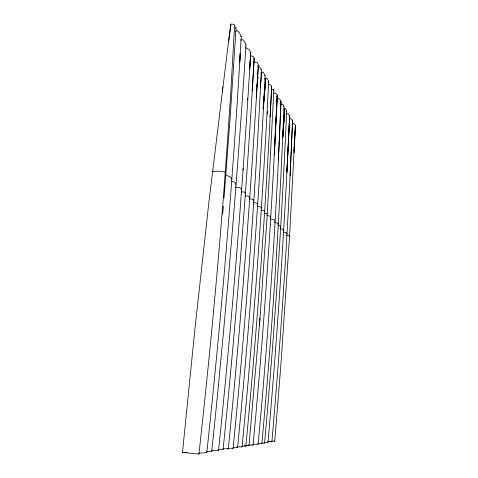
<?xml version="1.0" encoding="UTF-8"?>
<svg xmlns="http://www.w3.org/2000/svg" width="478" height="478" viewBox="0 0 478 478"><rect width="100%" height="100%" fill="white"/><g stroke="black" fill="none" stroke-linecap="round" stroke-linejoin="round"><path stroke-width="0.72" d="M259.446 325.393L267.345 213.535L273.87 89.888A4.35 1.966 4.9 0 0 273.774 89.535C273.225 88.514 272.072 90.205 271.283 89.219M284.703 108.763L282.665 137.646L284.709 109.301C284.344 106.451 287.935 111.499 286.089 111.523M264.591 442.377L267.985 442.401C277.533 333.746 284.792 224.893 289.62 115.927L286.878 172.182L289.692 116.333L288.228 113.83L286.023 113.674M280.849 104.742C282.074 102.746 284.78 105.793 283.579 106.839M235.427 31.93C236.526 29.068 238.904 31.775 239.801 33.645A56.625 28.71 10 0 1 240.625 35.043L241.247 36.442L239.723 62.152L240.249 53.411C232.428 186.713 221.087 319.8 206.807 452.57L201.567 453.042A5.085 0.502 4.7 0 1 199.756 452.935M264.543 78.798C266.228 80.633 265.619 75.757 267.752 79.629A19.532 9.004 6 0 1 268.421 80.836L268.678 81.911C262.476 203.724 253.932 325.416 242.065 446.81L241.856 446.906A5.055 0.43 5 0 1 241.121 446.972L237.381 446.828M283.992 106.445C279.612 219.026 272.143 331.475 261.848 443.668L258.12 443.668M280.95 101.252L278.399 160.088L281.076 101.724M267.805 441.678L271.874 441.768C279.57 353.224 285.766 264.549 290.092 175.773L292.518 120.504M292.632 120.916L290.086 175.964M286.669 111.302C281.787 222.055 274.521 332.7 264.555 443.106L261.741 443.184M257.959 66.771L258.98 66.765A1.081 0.52 5.6 0 1 259.614 66.944L261.4 69.465C255.294 195.968 245.674 322.297 233.091 448.322L228.831 448.28M260.839 73.152C262.105 74.897 261.98 69.471 263.91 73.337A40.66 18.839 7.2 0 1 264.645 74.538L265.117 75.745C259.04 199.846 249.689 323.779 237.59 447.438L237.327 447.635A10.851 0.932 4.9 0 1 236.765 447.731L233.306 447.671M278.423 159.867C273.798 254.798 266.855 349.609 258.126 444.247L253.232 444.283M295.41 125.666L289.584 236.24L281.154 361.147L274.772 441.182L271.791 441.128M270.076 116.895L271.695 86.661L270.602 84.821L268.403 84.612M294.054 152.948L295.362 125.511A21.719 8.658 4.6 0 0 295.01 124.71L294.089 123.706L292.261 123.503M248.685 444.946L253.053 445.096C264.077 328.745 271.976 212.107 277.174 95.349L274.252 154.986L277.318 96.054C277.395 94.268 274.886 91.537 273.703 93.772M260.014 318.163L248.996 445.693L245.752 445.388M236.072 28.19L230.175 117.241L224.021 197.856M252.169 90.814L254.206 58.214C246.642 188.912 236.383 319.459 223.065 449.702L218.715 449.493M282.916 137.144L284.709 108.584M250.741 52.61L249.695 69.041L250.729 52.377L249.695 50.25A9.787 4.923 6.7 0 0 249.044 49.557L245.435 47.561M256.238 97.339L258.347 65.313C250.777 193.345 241.187 321.258 228.263 448.866L223.387 448.687M246.003 45.01C237.213 180.684 225.849 316.191 211.736 451.417L206.729 451.746M293.731 150.743L293.827 149.387M293.916 148.037L294.006 146.686M294.191 143.992L295.488 126.258M261.4 69.465L260.857 69.794M225.317 171.871L230.527 96.514L234.638 25.071L231.991 23.9L230.85 24.259L227.385 50.871L208.928 201.925L194.827 329.945L182.512 452.313L198.932 454.1C209.31 360.185 218.261 266.103 225.317 171.871L218.942 171.172L212.483 171.5L213.499 171.716M284.709 109.247L284.47 109.725L283.711 109.564M222.676 214.21L223.351 206.012M265.744 78.595L263.151 108.984L265.732 78.792L263.617 102.549M263.157 107.687L263.492 103.983M242.579 445.998L245.841 446.105C257.313 326.516 265.864 206.657 271.695 86.661L271.235 87.653M241.247 36.442L240.583 36.322M211.587 450.312L218.518 450.527C232.332 318.079 242.842 185.303 250.729 52.377L250.323 52.765M260.265 87.211L261.729 73.128M243.045 170.09L243.206 168.674M267.274 113.34L267.441 111.894M267.292 113.28L267.459 111.81M276.17 120.032L276.344 118.556M276.218 119.5L276.386 118.048M283.723 123.408L283.902 121.86M256.752 86.572L256.931 85.096M257.732 78.446L257.905 76.97M276.176 119.679L276.35 118.227M256.758 86.673L256.937 85.204M257.744 78.601L257.917 77.137L257.72 78.661M264.203 100.47L264.382 99.012M264.22 100.416L264.394 98.958M276.176 119.9L276.404 118.012M256.722 86.781L256.991 84.564M253.053 445.096L252.498 444.797M222.204 91.561L222.784 86.99M247.341 99.526L247.52 98.086M228.55 41.921L230.85 24.259M277.318 96.251L276.846 96.61M273.87 90.001L273.613 90.438M268.678 81.911L268.2 82.264M289.692 116.393L289.184 116.656M265.117 75.745L264.609 75.847M267.985 442.401L267.537 442.168M233.085 448.322L232.547 448.119M218.518 450.527L218.189 450.234M211.748 451.405L211.485 451.124M289.357 236.574C290.116 235.194 287.32 235.254 286.519 235.158M235.881 184.717C236.431 182.644 233.037 181.526 231.4 181.21M228.233 448.89L227.713 448.585M264.549 443.112L264.238 442.873M261.161 208.384L261.263 207.47A5.515 1.512 5 0 0 259.703 206.621L257.218 206.132M270.405 217.418L270.614 216.462A2.492 0.651 4.7 0 0 269.962 216.152L268.821 215.877A5.115 1.338 4.8 0 0 267.268 215.662L266.694 215.614M231.687 179.28C231.716 176.723 227.606 175.635 225.407 175.432M253.842 59.141C255.264 56.308 251.918 56.093 250.293 55.741M249.259 197.796L249.45 197.665A8.825 2.545 5.5 0 0 249.791 197.271L249.618 196.745L248.369 196.231A3.197 0.92 5.3 0 0 247.054 195.98L245.304 195.89M264.286 211.64C265.487 210.428 262.165 210.356 261.442 210.41M253.645 200.629C253.979 198.884 250.221 198.95 248.978 198.884M241.223 189.706C242.669 187.268 236.735 187.478 235.319 187.023M292.255 121.388C293.355 120.092 290.863 118.162 289.411 118.765M244.838 193.435C246.779 191.869 242.155 191.678 241.211 191.965M280.299 227.349C281.584 226.423 279.027 225.144 278.082 225.479M257.355 204.668L257.696 204.303L257.433 203.748A11.956 3.328 5.3 0 0 256.949 203.281L253.687 202.248M225.586 173.944L225.867 173.55L224.797 173.161M274.707 221.344C276.063 219.653 271.558 219.014 270.405 219.199M266.939 213.809L267.31 213.445L264.203 213.361M277.915 224.355C279.2 223.095 275.519 222.485 274.653 222.76M283.161 230.623C284.846 229.524 281.207 228.574 280.335 228.896M270.339 224.738L270.727 224.684M276.965 98.976C278.764 97.022 281.99 101.211 280.544 101.916M235.654 28.519C236.855 28.035 234.931 26.595 234.334 26.332M182.512 452.319L183.092 452.337M198.818 453.592L199.613 453.556L199.123 453.407M257.875 65.845L258.347 65.456L257.893 63.741A8.646 4.206 6.1 0 0 257.6 63.275C256.8 61.106 254.607 63.353 253.639 61.704M283.054 232.093L285.928 232.457L286.973 233.384A2.235 0.532 4.4 0 1 286.645 233.551M253.077 204.566L253.86 204.626M184.741 452.475L187.239 452.69M270.064 441.427L271.874 441.768M246.863 445.281L248.996 445.699M236.843 447.253L237.614 447.48M244.383 445.717L245.841 446.105M261.299 443.5L261.848 443.674M206.287 452.367L206.795 452.535M245.501 45.135L245.985 44.818L245.124 42.912A47.92 23.984 9.1 0 0 244.336 41.628C243.296 38.849 242.071 39.865 240.583 40.068M257.791 444.122L258.15 444.277M222.611 449.487L223.059 449.72M241.641 446.572L242.059 446.769M274.438 440.979L274.76 441.128"/></g></svg>
